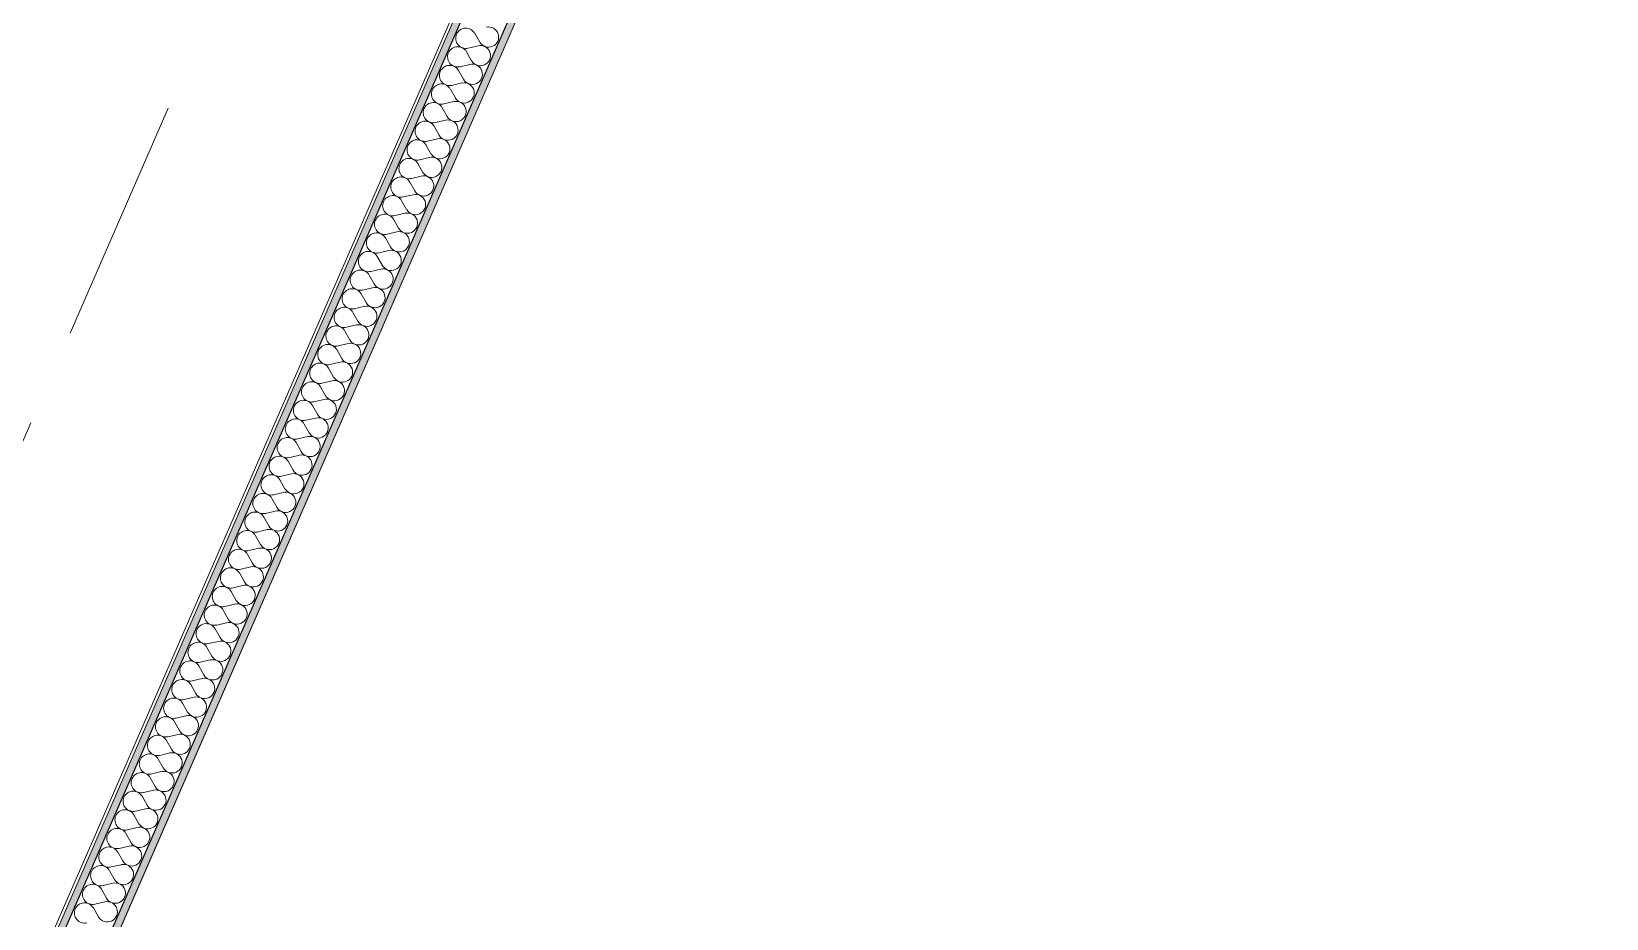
# Model space of a CAD drawing. Header units: millimetres. Extents: x -37281 to 954596, y -59787 to 956680.
# Drawn here: x 864880 to 868279, y -26839 to -24925 of the extents above; entities that cross this region are included whole.
import ezdxf
from ezdxf.enums import TextEntityAlignment as Align

# ---------------------------------------------------------------- set-up
doc = ezdxf.new("R2010")
doc.units = ezdxf.units.MM
doc.header["$MEASUREMENT"] = 0
doc.linetypes.add('Double Dashed', pattern=[1093.611073, 529.166651, -211.666656, 141.111112, -211.666656])
for name, color, linetype in [('New_A-15-MG_Structural_Grid_Phase_2', 7, 'Continuous'), ('New_A-25-M_Wall_Int', 7, 'Continuous'), ('New_A-35-M_FFE-Zone', 7, 'Continuous')]:
    doc.layers.add(name, color=color, linetype=linetype)
for name, color, linetype, lineweight, true_color in [('New_A-15-MG_Structural_Grid_Phase_2_Pen_No__222', 7, 'Continuous', 13, 0x65af33), ('New_A-25-M_Wall_Int_Pen_No__107', 7, 'Continuous', 15, 0xa6a6a6), ('New_A-35-M_FFE-Zone_Pen_No__74', 7, 'Continuous', 20, 0x606060)]:
    doc.layers.add(name, color=color, linetype=linetype, lineweight=lineweight, true_color=true_color)
doc.layers.add('New_A-25-M_Wall_Int_Pen_No__1', color=7, linetype='Continuous', lineweight=13)
doc.layers.add('New_ArchiCAD Zone Stamps_Pen_No__9', color=7, linetype='Continuous', lineweight=13)
doc.styles.add('GENERATED_STYLE_2', font='')
doc.styles.add('GENERATED_STYLE_3', font='')
doc.styles.add('GENERATED_STYLE_4', font='')
doc.styles.get('GENERATED_STYLE_2').set_extended_font_data('Arial', bold=True)
doc.styles.get('GENERATED_STYLE_3').set_extended_font_data('Arial')
doc.styles.get('GENERATED_STYLE_4').set_extended_font_data('Swis721 BT')

# ---------------------------------------------------------------- blocks, each defined once
blk = doc.blocks.new('store_INB 2103_71_2', base_point=(863110.7, -26291.2))
at = {"layer": 'New_A-35-M_FFE-Zone_Pen_No__74', "linetype": 'Continuous'}
blk.add_line((864120.6, -28716), (866510.5, -23235.1), dxfattribs=at)
at = {"layer": 'New_ArchiCAD Zone Stamps_Pen_No__9'}
for tag, height, style, p in [('ROOM_NAME', 250, 'GENERATED_STYLE_2', (862862.6, -24986.5)), ('zoneNameLine2', 250, 'GENERATED_STYLE_2', (862674.2, -25418.7)), ('ROOM_NUMBER', 200, 'GENERATED_STYLE_3', (862485.8, -25839.4)), ('measuredAreaCode', 200, 'GENERATED_STYLE_3', (862328.7, -26199.5)), ('DUMMY_649', 200, 'GENERATED_STYLE_3', (862636.1, -26333.5)), ('DUMMY_650', 200, 'GENERATED_STYLE_3', (863125.5, -26546.9)), ('DUMMY_651', 133.3, 'GENERATED_STYLE_3', (863404.8, -26653.5))]:
    blk.add_attdef(tag, text='', height=height, rotation=336.4404, dxfattribs=dict(at, style=style)).set_placement(p, align=Align.TOP_LEFT)
blk = doc.blocks.new('Final Year Project Area_INB 2304_72_2', base_point=(865739.7, -28649))
at = {"layer": 'New_A-35-M_FFE-Zone_Pen_No__74', "linetype": 'Continuous'}
blk.add_line((866709.2, -23104.8), (862433.1, -32911.2), dxfattribs=at)
at = {"layer": 'New_ArchiCAD Zone Stamps_Pen_No__9'}
for tag, height, style, p in [('zoneNameLine2', 250, 'GENERATED_STYLE_2', (864945.2, -31588.2)), ('ROOM_NAME', 250, 'GENERATED_STYLE_2', (864513, -31399.8)), ('DUMMY_650', 200, 'GENERATED_STYLE_3', (866084.8, -31125.5)), ('measuredAreaCode', 200, 'GENERATED_STYLE_3', (865737.4, -31922.2)), ('ROOM_NUMBER', 200, 'GENERATED_STYLE_3', (865377.3, -31765.2)), ('DUMMY_651', 133.3, 'GENERATED_STYLE_3', (866206.6, -30831)), ('DUMMY_649', 200, 'GENERATED_STYLE_3', (865871.4, -31614.8))]:
    blk.add_attdef(tag, text='', height=height, rotation=66.4404, dxfattribs=dict(at, style=style)).set_placement(p, align=Align.TOP_LEFT)
blk = doc.blocks.new('*X1020', base_point=(864302.5, 0))
at = {"layer": 'New_A-25-M_Wall_Int_Pen_No__107', "linetype": 'Continuous'}
for p, q in [((865847.4, -24947.9), (865836.6, -24928.8)), ((865829.9, -24988.1), (865819.1, -24969)), ((865843.9, -24955.9), (865822.6, -24961)), ((865812.4, -25028.2), (865801.6, -25009.2)), ((865826.4, -24996.1), (865805.1, -25001.1)), ((865794.9, -25068.4), (865784.1, -25049.3)), ((865808.9, -25036.2), (865787.6, -25041.3)), ((865791.4, -25076.4), (865770.1, -25081.4)), ((865773.9, -25116.6), (865752.5, -25121.6)), ((865777.4, -25108.5), (865766.6, -25089.5)), ((865759.9, -25148.7), (865749, -25129.6)), ((865742.3, -25188.8), (865731.5, -25169.8)), ((865756.4, -25156.7), (865735, -25161.8)), ((865724.8, -25229), (865714, -25209.9)), ((865738.8, -25196.9), (865717.5, -25201.9)), ((865707.3, -25269.2), (865696.5, -25250.1)), ((865721.3, -25237), (865700, -25242.1)), ((865689.8, -25309.3), (865679, -25290.3)), ((865703.8, -25277.2), (865682.5, -25282.2)), ((865686.3, -25317.3), (865665, -25322.4)), ((865668.8, -25357.5), (865647.5, -25362.5)), ((865672.3, -25349.5), (865661.5, -25330.4)), ((865654.8, -25389.6), (865644, -25370.6)), ((865637.3, -25429.8), (865626.5, -25410.7)), ((865651.3, -25397.7), (865630, -25402.7)), ((865619.8, -25469.9), (865609, -25450.9)), ((865633.8, -25437.8), (865612.5, -25442.9)), ((865602.3, -25510.1), (865591.4, -25491.1)), ((865616.3, -25478), (865594.9, -25483)), ((865598.8, -25518.1), (865577.4, -25523.2)), ((865581.2, -25558.3), (865559.9, -25563.3)), ((865584.7, -25550.3), (865573.9, -25531.2)), ((865567.2, -25590.4), (865556.4, -25571.4)), ((865549.7, -25630.6), (865538.9, -25611.5)), ((865563.7, -25598.5), (865542.4, -25603.5)), ((865532.2, -25670.7), (865521.4, -25651.7)), ((865546.2, -25638.6), (865524.9, -25643.7)), ((865514.7, -25710.9), (865503.9, -25691.8)), ((865528.7, -25678.8), (865507.4, -25683.8)), ((865497.2, -25751.1), (865486.4, -25732)), ((865511.2, -25718.9), (865489.9, -25724)), ((865493.7, -25759.1), (865472.4, -25764.1)), ((865476.2, -25799.2), (865454.9, -25804.3)), ((865479.7, -25791.2), (865468.9, -25772.2)), ((865462.2, -25831.4), (865451.4, -25812.3)), ((865444.7, -25871.5), (865433.8, -25852.5)), ((865458.7, -25839.4), (865437.4, -25844.4)), ((865427.1, -25911.7), (865416.3, -25892.6)), ((865441.2, -25879.6), (865419.8, -25884.6)), ((865409.6, -25951.8), (865398.8, -25932.8)), ((865423.6, -25919.7), (865402.3, -25924.8)), ((865406.1, -25959.9), (865384.8, -25964.9)), ((865388.6, -26000), (865367.3, -26005.1)), ((865392.1, -25992), (865381.3, -25972.9)), ((865374.6, -26032.2), (865363.8, -26013.1)), ((865357.1, -26072.3), (865346.3, -26053.3)), ((865371.1, -26040.2), (865349.8, -26045.2)), ((865339.6, -26112.5), (865328.8, -26093.4)), ((865353.6, -26080.3), (865332.3, -26085.4)), ((865322.1, -26152.6), (865311.3, -26133.6)), ((865336.1, -26120.5), (865314.8, -26125.5)), ((865304.6, -26192.8), (865293.8, -26173.7)), ((865318.6, -26160.7), (865297.3, -26165.7)), ((865301.1, -26200.8), (865279.8, -26205.9)), ((865283.6, -26241), (865262.2, -26246)), ((865287.1, -26232.9), (865276.3, -26213.9)), ((865269.6, -26273.1), (865258.7, -26254.1)), ((865252, -26313.3), (865241.2, -26294.2)), ((865266, -26281.1), (865244.7, -26286.2)), ((865234.5, -26353.4), (865223.7, -26334.4)), ((865248.5, -26321.3), (865227.2, -26326.3)), ((865217, -26393.6), (865206.2, -26374.5)), ((865231, -26361.4), (865209.7, -26366.5)), ((865213.5, -26401.6), (865192.2, -26406.7)), ((865196, -26441.8), (865174.7, -26446.8)), ((865199.5, -26433.7), (865188.7, -26414.7)), ((865182, -26473.9), (865171.2, -26454.8)), ((865164.5, -26514), (865153.7, -26495)), ((865178.5, -26481.9), (865157.2, -26487)), ((865147, -26554.2), (865136.2, -26535.2)), ((865161, -26522.1), (865139.7, -26527.1)), ((865129.5, -26594.4), (865118.7, -26575.3)), ((865143.5, -26562.2), (865122.2, -26567.3)), ((865112, -26634.5), (865101.1, -26615.5)), ((865126, -26602.4), (865104.6, -26607.4)), ((865108.5, -26642.6), (865087.1, -26647.6)), ((865090.9, -26682.7), (865069.6, -26687.8)), ((865094.4, -26674.7), (865083.6, -26655.6)), ((865076.9, -26714.8), (865066.1, -26695.8)), ((865059.4, -26755), (865048.6, -26735.9)), ((865073.4, -26722.9), (865052.1, -26727.9)), ((865041.9, -26795.2), (865031.1, -26776.1)), ((865055.9, -26763), (865034.6, -26768.1)), ((865024.4, -26835.3), (865013.6, -26816.3)), ((865038.4, -26803.2), (865017.1, -26808.2))]:
    blk.add_line(p, q, dxfattribs=at)
for centre, start, end in [((865866.5, -24937.1), 209.5705, 103.3103), ((865817.5, -24939.7), 156.4404, 283.3103), ((865817.5, -24939.7), 29.5705, 156.4404), ((865800, -24979.8), 156.4404, 283.3103), ((865800, -24979.8), 29.5705, 156.4404), ((865848.9, -24977.2), 209.5705, 103.3103), ((865782.5, -25020), 156.4404, 283.3103), ((865782.5, -25020), 29.5705, 156.4404), ((865831.4, -25017.4), 209.5705, 103.3103), ((865765, -25060.1), 156.4404, 283.3103), ((865765, -25060.1), 29.5705, 156.4404), ((865813.9, -25057.6), 209.5705, 103.3103), ((865747.5, -25100.3), 29.5705, 156.4404), ((865796.4, -25097.7), 209.5705, 103.3103), ((865730, -25140.4), 29.5705, 156.4404), ((865747.5, -25100.3), 156.4404, 283.3103), ((865778.9, -25137.9), 209.5705, 103.3103), ((865730, -25140.4), 156.4404, 283.3103), ((865712.5, -25180.6), 156.4404, 283.3103), ((865712.5, -25180.6), 29.5705, 156.4404), ((865761.4, -25178), 209.5705, 103.3103), ((865695, -25220.8), 156.4404, 283.3103), ((865695, -25220.8), 29.5705, 156.4404), ((865743.9, -25218.2), 209.5705, 103.3103), ((865677.5, -25260.9), 156.4404, 283.3103), ((865677.5, -25260.9), 29.5705, 156.4404), ((865726.4, -25258.3), 209.5705, 103.3103), ((865659.9, -25301.1), 29.5705, 156.4404), ((865708.9, -25298.5), 209.5705, 103.3103), ((865642.4, -25341.2), 29.5705, 156.4404), ((865659.9, -25301.1), 156.4404, 283.3103), ((865691.4, -25338.7), 209.5705, 103.3103), ((865624.9, -25381.4), 29.5705, 156.4404), ((865642.4, -25341.2), 156.4404, 283.3103), ((865673.8, -25378.8), 209.5705, 103.3103), ((865624.9, -25381.4), 156.4404, 283.3103), ((865607.4, -25421.5), 156.4404, 283.3103), ((865607.4, -25421.5), 29.5705, 156.4404), ((865656.3, -25419), 209.5705, 103.3103), ((865589.9, -25461.7), 156.4404, 283.3103), ((865589.9, -25461.7), 29.5705, 156.4404), ((865638.8, -25459.1), 209.5705, 103.3103), ((865572.4, -25501.9), 156.4404, 283.3103), ((865572.4, -25501.9), 29.5705, 156.4404), ((865621.3, -25499.3), 209.5705, 103.3103), ((865554.9, -25542), 29.5705, 156.4404), ((865603.8, -25539.5), 209.5705, 103.3103), ((865537.4, -25582.2), 29.5705, 156.4404), ((865554.9, -25542), 156.4404, 283.3103), ((865586.3, -25579.6), 209.5705, 103.3103), ((865537.4, -25582.2), 156.4404, 283.3103), ((865519.9, -25622.3), 156.4404, 283.3103), ((865519.9, -25622.3), 29.5705, 156.4404), ((865568.8, -25619.8), 209.5705, 103.3103), ((865502.4, -25662.5), 156.4404, 283.3103), ((865502.4, -25662.5), 29.5705, 156.4404), ((865551.3, -25659.9), 209.5705, 103.3103), ((865484.8, -25702.7), 156.4404, 283.3103), ((865484.8, -25702.7), 29.5705, 156.4404), ((865533.8, -25700.1), 209.5705, 103.3103), ((865467.3, -25742.8), 29.5705, 156.4404), ((865516.2, -25740.2), 209.5705, 103.3103), ((865449.8, -25783), 29.5705, 156.4404), ((865467.3, -25742.8), 156.4404, 283.3103), ((865498.7, -25780.4), 209.5705, 103.3103), ((865432.3, -25823.1), 29.5705, 156.4404), ((865449.8, -25783), 156.4404, 283.3103), ((865481.2, -25820.6), 209.5705, 103.3103), ((865432.3, -25823.1), 156.4404, 283.3103), ((865414.8, -25863.3), 156.4404, 283.3103), ((865414.8, -25863.3), 29.5705, 156.4404), ((865463.7, -25860.7), 209.5705, 103.3103), ((865397.3, -25903.4), 156.4404, 283.3103), ((865397.3, -25903.4), 29.5705, 156.4404), ((865446.2, -25900.9), 209.5705, 103.3103), ((865379.8, -25943.6), 156.4404, 283.3103), ((865379.8, -25943.6), 29.5705, 156.4404), ((865428.7, -25941), 209.5705, 103.3103), ((865362.3, -25983.8), 29.5705, 156.4404), ((865411.2, -25981.2), 209.5705, 103.3103), ((865344.8, -26023.9), 29.5705, 156.4404), ((865362.3, -25983.8), 156.4404, 283.3103), ((865393.7, -26021.3), 209.5705, 103.3103), ((865344.8, -26023.9), 156.4404, 283.3103), ((865327.2, -26064.1), 156.4404, 283.3103), ((865327.2, -26064.1), 29.5705, 156.4404), ((865376.2, -26061.5), 209.5705, 103.3103), ((865309.7, -26104.2), 156.4404, 283.3103), ((865309.7, -26104.2), 29.5705, 156.4404), ((865358.6, -26101.7), 209.5705, 103.3103), ((865292.2, -26144.4), 156.4404, 283.3103), ((865292.2, -26144.4), 29.5705, 156.4404), ((865341.1, -26141.8), 209.5705, 103.3103), ((865274.7, -26184.5), 29.5705, 156.4404), ((865323.6, -26182), 209.5705, 103.3103), ((865257.2, -26224.7), 29.5705, 156.4404), ((865274.7, -26184.5), 156.4404, 283.3103), ((865306.1, -26222.1), 209.5705, 103.3103), ((865239.7, -26264.9), 29.5705, 156.4404), ((865257.2, -26224.7), 156.4404, 283.3103), ((865288.6, -26262.3), 209.5705, 103.3103), ((865239.7, -26264.9), 156.4404, 283.3103), ((865222.2, -26305), 156.4404, 283.3103), ((865222.2, -26305), 29.5705, 156.4404), ((865271.1, -26302.5), 209.5705, 103.3103), ((865204.7, -26345.2), 156.4404, 283.3103), ((865204.7, -26345.2), 29.5705, 156.4404), ((865253.6, -26342.6), 209.5705, 103.3103), ((865187.2, -26385.3), 156.4404, 283.3103), ((865187.2, -26385.3), 29.5705, 156.4404), ((865236.1, -26382.8), 209.5705, 103.3103), ((865169.6, -26425.5), 29.5705, 156.4404), ((865218.6, -26422.9), 209.5705, 103.3103), ((865152.1, -26465.6), 29.5705, 156.4404), ((865169.6, -26425.5), 156.4404, 283.3103), ((865201, -26463.1), 209.5705, 103.3103), ((865152.1, -26465.6), 156.4404, 283.3103), ((865134.6, -26505.8), 156.4404, 283.3103), ((865134.6, -26505.8), 29.5705, 156.4404), ((865183.5, -26503.2), 209.5705, 103.3103), ((865117.1, -26546), 156.4404, 283.3103), ((865117.1, -26546), 29.5705, 156.4404), ((865166, -26543.4), 209.5705, 103.3103), ((865099.6, -26586.1), 156.4404, 283.3103), ((865099.6, -26586.1), 29.5705, 156.4404), ((865148.5, -26583.6), 209.5705, 103.3103), ((865082.1, -26626.3), 29.5705, 156.4404), ((865131, -26623.7), 209.5705, 103.3103), ((865064.6, -26666.4), 29.5705, 156.4404), ((865082.1, -26626.3), 156.4404, 283.3103), ((865113.5, -26663.9), 209.5705, 103.3103), ((865047.1, -26706.6), 29.5705, 156.4404), ((865064.6, -26666.4), 156.4404, 283.3103), ((865096, -26704), 209.5705, 103.3103), ((865047.1, -26706.6), 156.4404, 283.3103), ((865029.6, -26746.8), 156.4404, 283.3103), ((865029.6, -26746.8), 29.5705, 156.4404), ((865078.5, -26744.2), 209.5705, 103.3103), ((865012.1, -26786.9), 156.4404, 283.3103), ((865012.1, -26786.9), 29.5705, 156.4404), ((865061, -26784.3), 209.5705, 103.3103), ((864994.5, -26827.1), 156.4404, 283.3103), ((864994.5, -26827.1), 29.5705, 156.4404), ((865043.5, -26824.5), 209.5705, 103.3103)]:
    blk.add_arc(centre, 21.9, start, end, dxfattribs=at)
blk = doc.blocks.new('Wall_314_2', base_point=(862433.1, -32911.1))
at = {"layer": 'New_A-25-M_Wall_Int_Pen_No__107', "linetype": 'Continuous', "lineweight": 0, "true_color": 0x535353}
for points in [[(862419.4, -32905.1), (866691.8, -23107), (866690.9, -23106.6), (862418.5, -32904.7)], [(866541.8, -23215.9), (864133.8, -28738.2), (864134.7, -28738.6), (866542.7, -23216.3)]]:
    blk.add_hatch(color=251, dxfattribs=at).paths.add_polyline_path(points)
at = {"layer": 'New_A-25-M_Wall_Int_Pen_No__107', "linetype": 'Continuous'}
for points in [[(862433.1, -32911.1), (866705.6, -23113), (866691.8, -23107), (862419.4, -32905.1)], [(866522, -23223.7), (864126.1, -28718.4), (864139.8, -28724.4), (866535.8, -23229.7)]]:
    blk.add_hatch(color=256, dxfattribs=at).paths.add_polyline_path(points)
at = {"layer": 'New_A-25-M_Wall_Int_Pen_No__1', "linetype": 'Continuous'}
for p, q in [((862418.5, -32904.7), (866690.9, -23106.6)), ((862419.4, -32905.1), (866691.8, -23107)), ((864134.7, -28738.6), (866542.7, -23216.3)), ((864139.8, -28724.4), (866535.8, -23229.7))]:
    blk.add_line(p, q, dxfattribs=at)
at = {"layer": 'New_A-25-M_Wall_Int_Pen_No__1', "linetype": 'Continuous', "flags": 128}
for points in [[(862433.1, -32911.1), (866705.6, -23113)], [(866522, -23223.7), (864126.1, -28718.4)]]:
    blk.add_lwpolyline(points, dxfattribs=at)
at = {"layer": 'New_A-25-M_Wall_Int', "color": 250, "lineweight": 50, "true_color": 0x2a2a2a}
blk.add_blockref('*X1020', (864302.5, 0), dxfattribs=at)
blk = doc.blocks.new('Standard grid marker_19')
at = {"layer": 'New_A-15-MG_Structural_Grid_Phase_2_Pen_No__222', "linetype": 'Double Dashed'}
blk.add_line((948.6, 0), (36650.5, 0), dxfattribs=at)
at = {"layer": 'New_A-15-MG_Structural_Grid_Phase_2_Pen_No__222', "style": 'GENERATED_STYLE_4'}
for tag, p in [('AC_MarkerText_1_0', (-500, -588.3)), ('AC_MarkerText_1_1', (38099.1, -588.3))]:
    blk.add_attdef(tag, text='', height=350, rotation=90, dxfattribs=at).set_placement(p, align=Align.MIDDLE_CENTER)

msp = doc.modelspace()

# ---------------------------------------------------------------- block references
at = {"layer": 'New_A-15-MG_Structural_Grid_Phase_2', "color": 8, "linetype": 'Continuous', "lineweight": 15, "zscale": 1000, "rotation": 246.440411583993}
msp.add_blockref('Standard grid marker_19', (876482, 840.1), dxfattribs=at)
at = {"layer": 'New_A-25-M_Wall_Int', "color": 250, "lineweight": 50, "true_color": 0x2a2a2a}
msp.add_blockref('Wall_314_2', (862433.1, -32911.1), dxfattribs=at)
at = {"layer": 'New_A-35-M_FFE-Zone', "linetype": 'Continuous'}
for name, p in [('store_INB 2103_71_2', (863110.7, -26291.2)), ('Final Year Project Area_INB 2304_72_2', (865739.7, -28649))]:
    msp.add_blockref(name, p, dxfattribs=at)

doc.saveas('drawing.dxf')
